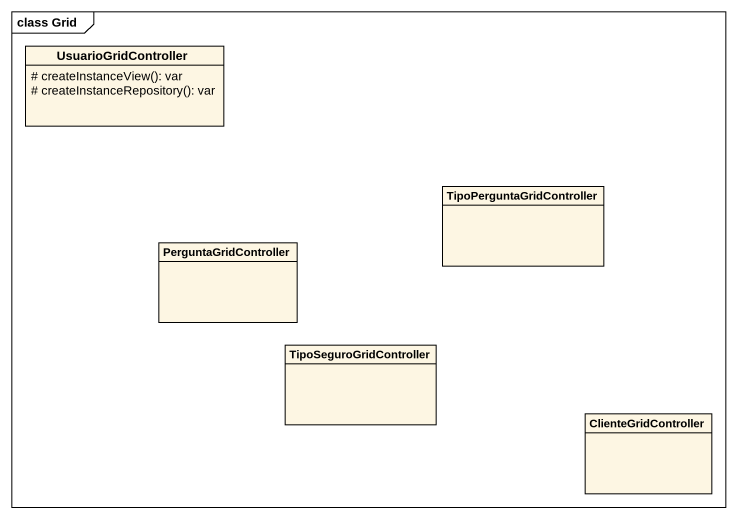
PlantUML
@startuml
mainframe class Grid
hide circle
hide empty members
skinparam classAttributeIconSize 0
class UsuarioGridController {
  # createInstanceView(): var
  # createInstanceRepository(): var
}
class TipoPerguntaGridController
class PerguntaGridController
class TipoSeguroGridController
class ClienteGridController
@enduml
